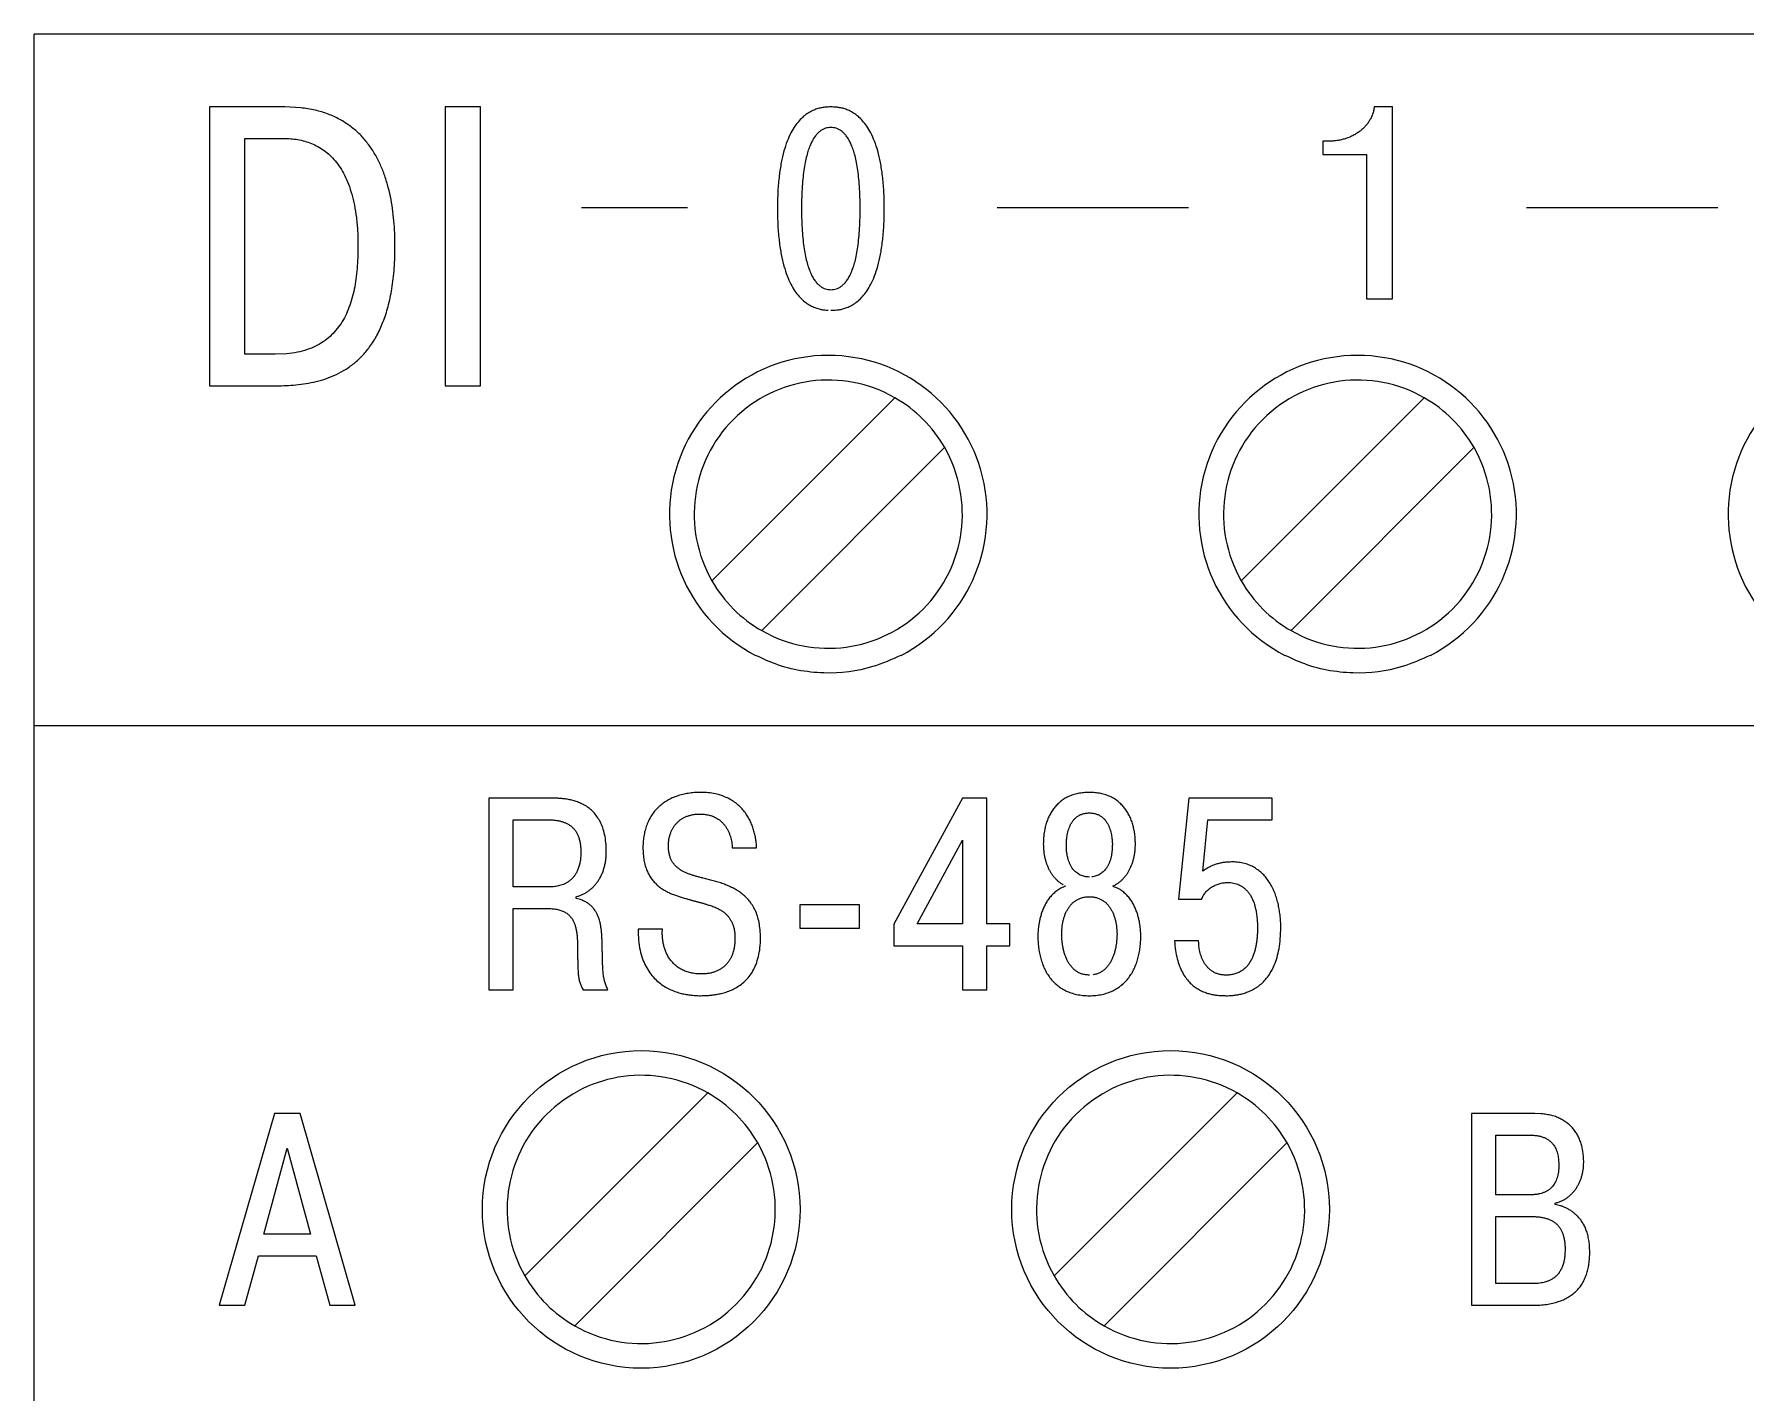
# Model space of a CAD drawing. Header units: millimetres. Extents: x 3520 to 8864, y 403 to 1747.
# Drawn here: x 5567.84 to 5592.09, y 1277.75 to 1297 of the extents above; entities that cross this region are included whole.
import ezdxf

# ---------------------------------------------------------------- set-up
doc = ezdxf.new("R2010")
doc.units = ezdxf.units.MM

msp = doc.modelspace()

# ---------------------------------------------------------------- linework, layer by layer
for p, q in [((5672.842, 1297), (5567.842, 1297)), ((5567.842, 1274.5), (5567.842, 1297)), ((5571.39, 1295.97), (5570.323, 1295.97)), ((5570.323, 1295.97), (5570.323, 1292.019)), ((5571.617, 1295.958), (5571.39, 1295.97)), ((5574.165, 1295.97), (5573.662, 1295.97)), ((5573.662, 1295.97), (5573.662, 1292.019)), ((5574.165, 1292.019), (5574.165, 1295.97)), ((5587.084, 1295.97), (5586.828, 1295.97)), ((5587.084, 1293.253), (5587.084, 1295.97)), ((5570.825, 1292.465), (5570.825, 1295.524)), ((5570.825, 1295.524), (5571.373, 1295.524)), ((5586.099, 1295.485), (5586.099, 1295.295)), ((5586.18, 1295.485), (5586.099, 1295.485)), ((5586.241, 1295.487), (5586.18, 1295.485)), ((5586.099, 1295.295), (5586.72, 1295.295)), ((5586.72, 1295.295), (5586.72, 1293.253)), ((5575.596, 1294.545), (5577.096, 1294.545)), ((5581.487, 1294.545), (5584.196, 1294.545)), ((5588.987, 1294.545), (5591.696, 1294.545)), ((5586.72, 1293.253), (5587.084, 1293.253)), ((5571.254, 1292.465), (5570.825, 1292.465)), ((5571.42, 1292.472), (5571.254, 1292.465)), ((5570.323, 1292.019), (5571.243, 1292.019)), ((5573.662, 1292.019), (5574.165, 1292.019)), ((5580.034, 1291.85), (5577.442, 1289.257)), ((5587.534, 1291.85), (5584.942, 1289.257)), ((5578.149, 1288.55), (5580.741, 1291.143)), ((5585.649, 1288.55), (5588.241, 1291.143)), ((5672.842, 1287.2), (5567.842, 1287.2)), ((5574.282, 1286.177), (5574.282, 1283.46)), ((5575.171, 1286.177), (5574.282, 1286.177)), ((5575.219, 1286.176), (5575.171, 1286.177)), ((5580.994, 1286.177), (5580.02, 1284.392)), ((5581.34, 1286.177), (5580.994, 1286.177)), ((5581.34, 1284.396), (5581.34, 1286.177)), ((5584.199, 1286.177), (5584.056, 1284.745)), ((5585.383, 1286.177), (5584.199, 1286.177)), ((5585.383, 1285.87), (5585.383, 1286.177)), ((5574.627, 1284.92), (5574.627, 1285.87)), ((5574.627, 1285.87), (5575.112, 1285.87)), ((5584.397, 1285.141), (5584.471, 1285.87)), ((5584.471, 1285.87), (5585.383, 1285.87)), ((5577.729, 1285.51), (5577.731, 1285.471)), ((5580.35, 1284.396), (5580.994, 1285.583)), ((5580.994, 1285.583), (5580.994, 1284.396)), ((5577.731, 1285.471), (5578.077, 1285.471)), ((5584.42, 1285.157), (5584.397, 1285.141)), ((5575.155, 1284.92), (5574.627, 1284.92)), ((5575.185, 1284.92), (5575.155, 1284.92)), ((5575.52, 1284.757), (5575.52, 1284.78)), ((5574.627, 1284.613), (5575.124, 1284.613)), ((5574.627, 1283.46), (5574.627, 1284.613)), ((5575.58, 1284.74), (5575.52, 1284.757)), ((5578.69, 1284.663), (5578.69, 1284.334)), ((5579.536, 1284.663), (5578.69, 1284.663)), ((5579.536, 1284.334), (5579.536, 1284.663)), ((5584.056, 1284.745), (5584.382, 1284.745)), ((5576.742, 1284.322), (5576.397, 1284.322)), ((5576.74, 1284.27), (5576.742, 1284.322)), ((5578.69, 1284.334), (5579.536, 1284.334)), ((5580.02, 1284.392), (5580.02, 1284.085)), ((5580.994, 1284.396), (5580.35, 1284.396)), ((5581.666, 1284.396), (5581.34, 1284.396)), ((5581.666, 1284.085), (5581.666, 1284.396)), ((5580.02, 1284.085), (5580.994, 1284.085)), ((5580.994, 1284.085), (5580.994, 1283.46)), ((5581.34, 1284.085), (5581.666, 1284.085)), ((5581.34, 1283.46), (5581.34, 1284.085)), ((5584.339, 1284.155), (5583.997, 1284.155)), ((5584.34, 1284.12), (5584.339, 1284.155)), ((5574.282, 1283.46), (5574.627, 1283.46)), ((5575.607, 1283.484), (5575.621, 1283.46)), ((5575.621, 1283.46), (5575.97, 1283.46)), ((5580.994, 1283.46), (5581.34, 1283.46)), ((5577.384, 1282), (5574.792, 1279.407)), ((5584.884, 1282), (5582.292, 1279.407)), ((5571.244, 1281.709), (5570.463, 1278.992)), ((5571.609, 1281.709), (5571.244, 1281.709)), ((5572.389, 1278.992), (5571.609, 1281.709)), ((5589.104, 1281.709), (5588.204, 1281.709)), ((5588.204, 1281.709), (5588.204, 1278.992)), ((5589.19, 1281.705), (5589.104, 1281.709)), ((5588.55, 1280.556), (5588.55, 1281.402)), ((5588.55, 1281.402), (5589.042, 1281.402)), ((5571.097, 1280.001), (5571.426, 1281.22)), ((5571.426, 1281.22), (5571.756, 1280.001)), ((5575.499, 1278.7), (5578.091, 1281.293)), ((5582.999, 1278.7), (5585.591, 1281.293)), ((5589.031, 1280.556), (5588.55, 1280.556)), ((5589.083, 1280.558), (5589.031, 1280.556)), ((5589.392, 1280.42), (5589.392, 1280.44)), ((5589.429, 1280.412), (5589.392, 1280.42)), ((5588.55, 1279.299), (5588.55, 1280.249)), ((5588.55, 1280.249), (5589.05, 1280.249)), ((5571.756, 1280.001), (5571.097, 1280.001)), ((5570.825, 1278.992), (5571.019, 1279.694)), ((5571.019, 1279.694), (5571.834, 1279.694)), ((5571.834, 1279.694), (5572.028, 1278.992)), ((5589.05, 1279.299), (5588.55, 1279.299)), ((5589.09, 1279.299), (5589.05, 1279.299)), ((5570.463, 1278.992), (5570.825, 1278.992)), ((5572.028, 1278.992), (5572.389, 1278.992)), ((5588.204, 1278.992), (5589.073, 1278.992))]:
    msp.add_line(p, q)
for centre in [(5576.442, 1280.35), (5583.942, 1280.35)]:
    msp.add_circle(centre, 2.25)
for centre, radius, start, end in [((5579.092, 1290.2), 2.25, 297.266, 242.734), ((5586.592, 1290.2), 2.25, 297.266, 242.734), ((5594.092, 1290.2), 2.25, 297.266, 242.734), ((5579.092, 1290.2), 1.9, 60.2575, 209.7425), ((5586.592, 1290.2), 1.9, 60.2575, 209.7425), ((5579.092, 1290.2), 1.9, 29.7425, 60.2575), ((5586.592, 1290.2), 1.9, 29.7425, 60.2575), ((5579.092, 1290.2), 1.9, 240.2575, 29.7425), ((5586.592, 1290.2), 1.9, 240.2575, 29.7425), ((5579.092, 1290.2), 1.9, 209.7425, 240.2575), ((5586.592, 1290.2), 1.9, 209.7425, 240.2575), ((5576.442, 1280.35), 1.9, 60.2575, 209.7425), ((5583.942, 1280.35), 1.9, 60.2575, 209.7425), ((5576.442, 1280.35), 1.9, 29.7425, 60.2575), ((5583.942, 1280.35), 1.9, 29.7425, 60.2575), ((5576.442, 1280.35), 1.9, 240.2575, 29.7425), ((5583.942, 1280.35), 1.9, 240.2575, 29.7425), ((5576.442, 1280.35), 1.9, 209.7425, 240.2575), ((5583.942, 1280.35), 1.9, 209.7425, 240.2575)]:
    msp.add_arc(centre, radius, start, end)
for points in [[(5571.243, 1292.019), (5571.376, 1292.021), (5571.514, 1292.029), (5571.657, 1292.045), (5571.801, 1292.071), (5571.945, 1292.11), (5572.087, 1292.164), (5572.225, 1292.234), (5572.356, 1292.324), (5572.48, 1292.436), (5572.594, 1292.571), (5572.696, 1292.732), (5572.783, 1292.921), (5572.855, 1293.141), (5572.908, 1293.393), (5572.942, 1293.681), (5572.953, 1294.006), (5572.95, 1294.18), (5572.938, 1294.356), (5572.918, 1294.53), (5572.888, 1294.703), (5572.847, 1294.871), (5572.794, 1295.034), (5572.728, 1295.189), (5572.648, 1295.335), (5572.553, 1295.47), (5572.443, 1295.592), (5572.315, 1295.7), (5572.17, 1295.793), (5572.006, 1295.868), (5571.822, 1295.923), (5571.617, 1295.958)], [(5579.128, 1293.09), (5579.168, 1293.09), (5579.214, 1293.094), (5579.268, 1293.102), (5579.325, 1293.118), (5579.387, 1293.141), (5579.45, 1293.176), (5579.514, 1293.223), (5579.577, 1293.284), (5579.638, 1293.362), (5579.695, 1293.458), (5579.747, 1293.575), (5579.793, 1293.714), (5579.831, 1293.877), (5579.86, 1294.066), (5579.879, 1294.283), (5579.885, 1294.53), (5579.879, 1294.777), (5579.86, 1294.994), (5579.831, 1295.183), (5579.793, 1295.346), (5579.747, 1295.485), (5579.695, 1295.601), (5579.638, 1295.697), (5579.577, 1295.775), (5579.514, 1295.837), (5579.45, 1295.884), (5579.387, 1295.918), (5579.325, 1295.942), (5579.268, 1295.957), (5579.214, 1295.965), (5579.168, 1295.969), (5579.128, 1295.97), (5579.089, 1295.969), (5579.042, 1295.965), (5578.99, 1295.957), (5578.932, 1295.942), (5578.871, 1295.918), (5578.807, 1295.884), (5578.743, 1295.837), (5578.68, 1295.775), (5578.619, 1295.697), (5578.562, 1295.601), (5578.51, 1295.485), (5578.464, 1295.346), (5578.426, 1295.183), (5578.397, 1294.994), (5578.378, 1294.777), (5578.372, 1294.53), (5578.378, 1294.283), (5578.397, 1294.066), (5578.426, 1293.877), (5578.464, 1293.714), (5578.51, 1293.575), (5578.562, 1293.458), (5578.619, 1293.362), (5578.68, 1293.284), (5578.743, 1293.223), (5578.807, 1293.176), (5578.871, 1293.141), (5578.932, 1293.118), (5578.99, 1293.102), (5579.042, 1293.094), (5579.089, 1293.09)], [(5586.828, 1295.97), (5586.818, 1295.916), (5586.803, 1295.864), (5586.782, 1295.815), (5586.756, 1295.77), (5586.727, 1295.726), (5586.692, 1295.687), (5586.654, 1295.65), (5586.612, 1295.617), (5586.567, 1295.587), (5586.518, 1295.56), (5586.467, 1295.538), (5586.414, 1295.519), (5586.358, 1295.504), (5586.3, 1295.493), (5586.241, 1295.487)], [(5571.373, 1295.524), (5571.475, 1295.52), (5571.576, 1295.507), (5571.674, 1295.485), (5571.769, 1295.452), (5571.86, 1295.409), (5571.948, 1295.354), (5572.03, 1295.286), (5572.106, 1295.206), (5572.176, 1295.111), (5572.239, 1295.002), (5572.294, 1294.877), (5572.34, 1294.736), (5572.378, 1294.578), (5572.406, 1294.402), (5572.423, 1294.208), (5572.428, 1293.994), (5572.425, 1293.834), (5572.416, 1293.679), (5572.4, 1293.53), (5572.375, 1293.388), (5572.343, 1293.254), (5572.301, 1293.128), (5572.25, 1293.011), (5572.189, 1292.903), (5572.116, 1292.806), (5572.033, 1292.719), (5571.937, 1292.644), (5571.828, 1292.581), (5571.707, 1292.531), (5571.571, 1292.495), (5571.42, 1292.472)], [(5579.128, 1293.381), (5579.091, 1293.384), (5579.054, 1293.393), (5579.017, 1293.408), (5578.98, 1293.43), (5578.945, 1293.461), (5578.91, 1293.5), (5578.877, 1293.549), (5578.847, 1293.608), (5578.818, 1293.678), (5578.793, 1293.759), (5578.77, 1293.853), (5578.75, 1293.959), (5578.735, 1294.08), (5578.723, 1294.214), (5578.716, 1294.364), (5578.713, 1294.53), (5578.716, 1294.696), (5578.723, 1294.846), (5578.735, 1294.98), (5578.75, 1295.101), (5578.77, 1295.207), (5578.793, 1295.301), (5578.818, 1295.382), (5578.847, 1295.452), (5578.877, 1295.511), (5578.91, 1295.56), (5578.945, 1295.599), (5578.98, 1295.63), (5579.017, 1295.652), (5579.054, 1295.667), (5579.091, 1295.676), (5579.128, 1295.679), (5579.166, 1295.676), (5579.203, 1295.667), (5579.24, 1295.652), (5579.277, 1295.63), (5579.313, 1295.599), (5579.347, 1295.56), (5579.38, 1295.511), (5579.41, 1295.452), (5579.439, 1295.382), (5579.465, 1295.301), (5579.487, 1295.207), (5579.507, 1295.101), (5579.522, 1294.98), (5579.534, 1294.846), (5579.541, 1294.696), (5579.544, 1294.53), (5579.541, 1294.364), (5579.534, 1294.214), (5579.522, 1294.08), (5579.507, 1293.959), (5579.487, 1293.853), (5579.465, 1293.759), (5579.439, 1293.678), (5579.41, 1293.608), (5579.38, 1293.549), (5579.347, 1293.5), (5579.313, 1293.461), (5579.277, 1293.43), (5579.24, 1293.408), (5579.203, 1293.393), (5579.166, 1293.384), (5579.128, 1293.381)], [(5578.077, 1285.471), (5578.073, 1285.531), (5578.065, 1285.595), (5578.052, 1285.66), (5578.034, 1285.726), (5578.012, 1285.792), (5577.983, 1285.858), (5577.948, 1285.921), (5577.906, 1285.982), (5577.858, 1286.039), (5577.801, 1286.092), (5577.737, 1286.139), (5577.664, 1286.179), (5577.583, 1286.213), (5577.492, 1286.237), (5577.392, 1286.253), (5577.281, 1286.258), (5577.194, 1286.255), (5577.109, 1286.245), (5577.029, 1286.229), (5576.953, 1286.207), (5576.881, 1286.179), (5576.814, 1286.145), (5576.752, 1286.104), (5576.695, 1286.058), (5576.644, 1286.005), (5576.599, 1285.947), (5576.56, 1285.883), (5576.527, 1285.813), (5576.501, 1285.738), (5576.482, 1285.657), (5576.47, 1285.57), (5576.466, 1285.478), (5576.47, 1285.383), (5576.481, 1285.298), (5576.499, 1285.22), (5576.523, 1285.151), (5576.553, 1285.09), (5576.588, 1285.035), (5576.627, 1284.987), (5576.67, 1284.945), (5576.716, 1284.907), (5576.766, 1284.875), (5576.818, 1284.847), (5576.871, 1284.822), (5576.926, 1284.801), (5576.981, 1284.782), (5577.036, 1284.764), (5577.091, 1284.749), (5577.109, 1284.744), (5577.128, 1284.739), (5577.146, 1284.734), (5577.164, 1284.729), (5577.182, 1284.724), (5577.2, 1284.719), (5577.219, 1284.714), (5577.237, 1284.71), (5577.255, 1284.704), (5577.273, 1284.699), (5577.292, 1284.694), (5577.31, 1284.689), (5577.328, 1284.684), (5577.346, 1284.678), (5577.364, 1284.673), (5577.382, 1284.667), (5577.41, 1284.659), (5577.44, 1284.649), (5577.472, 1284.638), (5577.504, 1284.625), (5577.536, 1284.609), (5577.568, 1284.592), (5577.6, 1284.571), (5577.63, 1284.546), (5577.659, 1284.518), (5577.686, 1284.486), (5577.709, 1284.45), (5577.73, 1284.409), (5577.747, 1284.363), (5577.76, 1284.311), (5577.768, 1284.254), (5577.77, 1284.19), (5577.768, 1284.132), (5577.762, 1284.077), (5577.752, 1284.025), (5577.738, 1283.977), (5577.72, 1283.932), (5577.698, 1283.89), (5577.673, 1283.853), (5577.644, 1283.818), (5577.612, 1283.788), (5577.576, 1283.761), (5577.538, 1283.738), (5577.495, 1283.72), (5577.45, 1283.705), (5577.402, 1283.694), (5577.351, 1283.688), (5577.297, 1283.686), (5577.216, 1283.69), (5577.143, 1283.702), (5577.077, 1283.721), (5577.018, 1283.747), (5576.965, 1283.778), (5576.919, 1283.815), (5576.878, 1283.857), (5576.843, 1283.902), (5576.814, 1283.95), (5576.79, 1284.001), (5576.772, 1284.054), (5576.757, 1284.108), (5576.748, 1284.162), (5576.742, 1284.217), (5576.74, 1284.27)], [(5582.457, 1284.931), (5582.389, 1284.901), (5582.33, 1284.864), (5582.278, 1284.821), (5582.233, 1284.772), (5582.195, 1284.72), (5582.163, 1284.664), (5582.137, 1284.608), (5582.115, 1284.551), (5582.098, 1284.495), (5582.085, 1284.441), (5582.076, 1284.39), (5582.069, 1284.344), (5582.065, 1284.303), (5582.063, 1284.27), (5582.062, 1284.245), (5582.061, 1284.229), (5582.064, 1284.144), (5582.072, 1284.062), (5582.084, 1283.982), (5582.103, 1283.904), (5582.127, 1283.83), (5582.156, 1283.76), (5582.191, 1283.694), (5582.233, 1283.633), (5582.28, 1283.577), (5582.333, 1283.528), (5582.393, 1283.484), (5582.459, 1283.447), (5582.532, 1283.418), (5582.611, 1283.396), (5582.698, 1283.383), (5582.791, 1283.378), (5582.884, 1283.383), (5582.971, 1283.396), (5583.05, 1283.418), (5583.123, 1283.447), (5583.189, 1283.484), (5583.249, 1283.528), (5583.302, 1283.577), (5583.349, 1283.633), (5583.391, 1283.694), (5583.426, 1283.76), (5583.455, 1283.83), (5583.479, 1283.904), (5583.497, 1283.982), (5583.51, 1284.062), (5583.518, 1284.144), (5583.52, 1284.229), (5583.52, 1284.245), (5583.519, 1284.27), (5583.517, 1284.303), (5583.513, 1284.344), (5583.506, 1284.39), (5583.497, 1284.441), (5583.484, 1284.495), (5583.467, 1284.551), (5583.445, 1284.608), (5583.419, 1284.664), (5583.387, 1284.72), (5583.349, 1284.772), (5583.304, 1284.821), (5583.252, 1284.864), (5583.192, 1284.901), (5583.125, 1284.931), (5583.163, 1284.951), (5583.199, 1284.974), (5583.232, 1284.999), (5583.263, 1285.028), (5583.291, 1285.059), (5583.317, 1285.092), (5583.341, 1285.128), (5583.362, 1285.166), (5583.381, 1285.206), (5583.398, 1285.248), (5583.411, 1285.291), (5583.423, 1285.336), (5583.432, 1285.382), (5583.438, 1285.43), (5583.442, 1285.479), (5583.443, 1285.529), (5583.441, 1285.6), (5583.434, 1285.669), (5583.422, 1285.737), (5583.406, 1285.803), (5583.385, 1285.866), (5583.358, 1285.927), (5583.327, 1285.983), (5583.29, 1286.036), (5583.248, 1286.084), (5583.2, 1286.128), (5583.147, 1286.166), (5583.088, 1286.198), (5583.023, 1286.223), (5582.952, 1286.243), (5582.874, 1286.254), (5582.791, 1286.258), (5582.708, 1286.254), (5582.63, 1286.243), (5582.559, 1286.223), (5582.494, 1286.198), (5582.435, 1286.166), (5582.382, 1286.128), (5582.334, 1286.084), (5582.292, 1286.036), (5582.255, 1285.983), (5582.224, 1285.927), (5582.197, 1285.866), (5582.176, 1285.803), (5582.16, 1285.737), (5582.148, 1285.669), (5582.141, 1285.6), (5582.139, 1285.529), (5582.14, 1285.479), (5582.144, 1285.43), (5582.15, 1285.382), (5582.159, 1285.336), (5582.171, 1285.291), (5582.184, 1285.248), (5582.201, 1285.206), (5582.219, 1285.166), (5582.241, 1285.128), (5582.265, 1285.092), (5582.291, 1285.059), (5582.319, 1285.028), (5582.35, 1284.999), (5582.383, 1284.974), (5582.419, 1284.951)], [(5575.52, 1284.78), (5575.564, 1284.793), (5575.606, 1284.811), (5575.647, 1284.832), (5575.687, 1284.856), (5575.724, 1284.885), (5575.759, 1284.916), (5575.792, 1284.952), (5575.822, 1284.991), (5575.85, 1285.033), (5575.874, 1285.079), (5575.896, 1285.127), (5575.913, 1285.18), (5575.928, 1285.235), (5575.938, 1285.294), (5575.945, 1285.355), (5575.947, 1285.42), (5575.941, 1285.548), (5575.923, 1285.661), (5575.896, 1285.759), (5575.859, 1285.844), (5575.815, 1285.917), (5575.765, 1285.978), (5575.709, 1286.029), (5575.649, 1286.071), (5575.586, 1286.103), (5575.522, 1286.129), (5575.457, 1286.147), (5575.394, 1286.161), (5575.332, 1286.169), (5575.273, 1286.174), (5575.219, 1286.176)], [(5575.112, 1285.87), (5575.166, 1285.869), (5575.216, 1285.865), (5575.264, 1285.858), (5575.309, 1285.848), (5575.351, 1285.834), (5575.39, 1285.817), (5575.426, 1285.796), (5575.458, 1285.772), (5575.487, 1285.743), (5575.513, 1285.71), (5575.535, 1285.672), (5575.553, 1285.63), (5575.567, 1285.582), (5575.578, 1285.53), (5575.584, 1285.472), (5575.586, 1285.409), (5575.583, 1285.334), (5575.574, 1285.267), (5575.559, 1285.208), (5575.54, 1285.155), (5575.517, 1285.109), (5575.49, 1285.069), (5575.46, 1285.035), (5575.427, 1285.007), (5575.393, 1284.983), (5575.358, 1284.964), (5575.322, 1284.948), (5575.286, 1284.937), (5575.251, 1284.929), (5575.217, 1284.923), (5575.185, 1284.92)], [(5576.397, 1284.322), (5576.404, 1284.163), (5576.426, 1284.023), (5576.461, 1283.9), (5576.507, 1283.794), (5576.563, 1283.704), (5576.626, 1283.627), (5576.695, 1283.564), (5576.768, 1283.512), (5576.843, 1283.471), (5576.919, 1283.439), (5576.993, 1283.415), (5577.064, 1283.399), (5577.13, 1283.388), (5577.19, 1283.382), (5577.241, 1283.379), (5577.281, 1283.378), (5577.321, 1283.379), (5577.369, 1283.38), (5577.426, 1283.385), (5577.49, 1283.393), (5577.558, 1283.406), (5577.629, 1283.424), (5577.701, 1283.45), (5577.773, 1283.485), (5577.843, 1283.529), (5577.91, 1283.583), (5577.97, 1283.65), (5578.024, 1283.729), (5578.068, 1283.822), (5578.102, 1283.931), (5578.124, 1284.055), (5578.131, 1284.198), (5578.126, 1284.312), (5578.111, 1284.415), (5578.088, 1284.507), (5578.056, 1284.589), (5578.017, 1284.66), (5577.972, 1284.724), (5577.921, 1284.779), (5577.864, 1284.827), (5577.803, 1284.869), (5577.739, 1284.905), (5577.672, 1284.936), (5577.603, 1284.963), (5577.532, 1284.986), (5577.461, 1285.007), (5577.39, 1285.026), (5577.32, 1285.044), (5577.271, 1285.056), (5577.222, 1285.069), (5577.175, 1285.083), (5577.13, 1285.098), (5577.087, 1285.115), (5577.047, 1285.133), (5577.009, 1285.154), (5576.973, 1285.178), (5576.941, 1285.204), (5576.913, 1285.233), (5576.888, 1285.266), (5576.867, 1285.303), (5576.85, 1285.345), (5576.838, 1285.391), (5576.83, 1285.442), (5576.827, 1285.498), (5576.829, 1285.548), (5576.835, 1285.596), (5576.845, 1285.642), (5576.859, 1285.685), (5576.876, 1285.725), (5576.897, 1285.762), (5576.921, 1285.797), (5576.949, 1285.828), (5576.979, 1285.856), (5577.013, 1285.881), (5577.05, 1285.902), (5577.089, 1285.92), (5577.132, 1285.933), (5577.177, 1285.944), (5577.224, 1285.95), (5577.274, 1285.952), (5577.335, 1285.949), (5577.391, 1285.939), (5577.442, 1285.925), (5577.488, 1285.905), (5577.53, 1285.881), (5577.567, 1285.854), (5577.599, 1285.822), (5577.628, 1285.788), (5577.652, 1285.752), (5577.673, 1285.713), (5577.691, 1285.673), (5577.705, 1285.632), (5577.716, 1285.591), (5577.724, 1285.55), (5577.729, 1285.51)], [(5582.791, 1285.059), (5582.757, 1285.061), (5582.725, 1285.066), (5582.693, 1285.075), (5582.663, 1285.087), (5582.635, 1285.103), (5582.608, 1285.122), (5582.583, 1285.145), (5582.559, 1285.172), (5582.539, 1285.202), (5582.52, 1285.236), (5582.504, 1285.273), (5582.49, 1285.315), (5582.479, 1285.359), (5582.471, 1285.408), (5582.467, 1285.461), (5582.465, 1285.517), (5582.465, 1285.536), (5582.466, 1285.561), (5582.469, 1285.59), (5582.473, 1285.623), (5582.479, 1285.659), (5582.487, 1285.697), (5582.499, 1285.736), (5582.513, 1285.774), (5582.531, 1285.812), (5582.553, 1285.847), (5582.58, 1285.88), (5582.611, 1285.909), (5582.647, 1285.933), (5582.689, 1285.951), (5582.737, 1285.963), (5582.791, 1285.967), (5582.845, 1285.963), (5582.893, 1285.951), (5582.935, 1285.933), (5582.971, 1285.909), (5583.003, 1285.88), (5583.029, 1285.847), (5583.051, 1285.812), (5583.069, 1285.774), (5583.083, 1285.736), (5583.095, 1285.697), (5583.103, 1285.659), (5583.109, 1285.623), (5583.113, 1285.59), (5583.115, 1285.561), (5583.117, 1285.536), (5583.117, 1285.517), (5583.115, 1285.461), (5583.11, 1285.408), (5583.103, 1285.359), (5583.092, 1285.315), (5583.078, 1285.273), (5583.062, 1285.236), (5583.043, 1285.202), (5583.022, 1285.172), (5582.999, 1285.145), (5582.974, 1285.122), (5582.948, 1285.103), (5582.919, 1285.087), (5582.889, 1285.075), (5582.857, 1285.066), (5582.825, 1285.061)], [(5583.997, 1284.155), (5584.012, 1284.02), (5584.036, 1283.901), (5584.069, 1283.798), (5584.109, 1283.709), (5584.156, 1283.634), (5584.208, 1283.571), (5584.263, 1283.52), (5584.321, 1283.478), (5584.381, 1283.446), (5584.44, 1283.421), (5584.498, 1283.403), (5584.554, 1283.391), (5584.606, 1283.384), (5584.653, 1283.38), (5584.694, 1283.379), (5584.727, 1283.378), (5584.772, 1283.379), (5584.823, 1283.383), (5584.879, 1283.39), (5584.94, 1283.402), (5585.003, 1283.42), (5585.068, 1283.446), (5585.133, 1283.479), (5585.196, 1283.522), (5585.258, 1283.576), (5585.315, 1283.642), (5585.367, 1283.72), (5585.412, 1283.812), (5585.45, 1283.92), (5585.479, 1284.044), (5585.497, 1284.185), (5585.503, 1284.345), (5585.501, 1284.432), (5585.493, 1284.519), (5585.481, 1284.604), (5585.464, 1284.687), (5585.442, 1284.767), (5585.414, 1284.843), (5585.381, 1284.916), (5585.342, 1284.984), (5585.298, 1285.046), (5585.248, 1285.102), (5585.192, 1285.151), (5585.13, 1285.193), (5585.062, 1285.227), (5584.988, 1285.252), (5584.907, 1285.267), (5584.82, 1285.273), (5584.787, 1285.272), (5584.756, 1285.271), (5584.725, 1285.268), (5584.696, 1285.265), (5584.667, 1285.26), (5584.64, 1285.254), (5584.613, 1285.248), (5584.587, 1285.24), (5584.562, 1285.231), (5584.537, 1285.222), (5584.513, 1285.211), (5584.489, 1285.199), (5584.466, 1285.186), (5584.443, 1285.172), (5584.42, 1285.157)], [(5582.791, 1283.67), (5582.737, 1283.674), (5582.688, 1283.685), (5582.644, 1283.703), (5582.604, 1283.727), (5582.568, 1283.756), (5582.536, 1283.79), (5582.507, 1283.828), (5582.483, 1283.87), (5582.462, 1283.915), (5582.444, 1283.961), (5582.43, 1284.009), (5582.418, 1284.058), (5582.41, 1284.107), (5582.404, 1284.155), (5582.4, 1284.203), (5582.399, 1284.248), (5582.4, 1284.294), (5582.404, 1284.341), (5582.41, 1284.388), (5582.419, 1284.434), (5582.431, 1284.48), (5582.446, 1284.524), (5582.464, 1284.566), (5582.486, 1284.606), (5582.511, 1284.643), (5582.539, 1284.676), (5582.571, 1284.706), (5582.607, 1284.731), (5582.647, 1284.752), (5582.691, 1284.767), (5582.739, 1284.777), (5582.791, 1284.78), (5582.843, 1284.777), (5582.891, 1284.767), (5582.935, 1284.752), (5582.975, 1284.731), (5583.011, 1284.706), (5583.043, 1284.676), (5583.071, 1284.643), (5583.096, 1284.606), (5583.117, 1284.566), (5583.136, 1284.524), (5583.151, 1284.48), (5583.162, 1284.434), (5583.172, 1284.388), (5583.178, 1284.341), (5583.182, 1284.294), (5583.183, 1284.248), (5583.182, 1284.203), (5583.178, 1284.155), (5583.172, 1284.107), (5583.164, 1284.058), (5583.152, 1284.009), (5583.138, 1283.961), (5583.12, 1283.915), (5583.099, 1283.87), (5583.075, 1283.828), (5583.046, 1283.79), (5583.014, 1283.756), (5582.978, 1283.727), (5582.938, 1283.703), (5582.894, 1283.685), (5582.845, 1283.674)], [(5584.382, 1284.745), (5584.393, 1284.771), (5584.406, 1284.796), (5584.422, 1284.82), (5584.439, 1284.842), (5584.458, 1284.863), (5584.478, 1284.883), (5584.501, 1284.901), (5584.524, 1284.917), (5584.549, 1284.932), (5584.576, 1284.944), (5584.603, 1284.955), (5584.632, 1284.965), (5584.661, 1284.972), (5584.691, 1284.977), (5584.722, 1284.98), (5584.754, 1284.982), (5584.795, 1284.98), (5584.835, 1284.974), (5584.874, 1284.963), (5584.911, 1284.949), (5584.948, 1284.929), (5584.982, 1284.905), (5585.015, 1284.875), (5585.045, 1284.84), (5585.073, 1284.8), (5585.098, 1284.754), (5585.12, 1284.701), (5585.138, 1284.643), (5585.153, 1284.578), (5585.164, 1284.506), (5585.171, 1284.427), (5585.173, 1284.341), (5585.172, 1284.286), (5585.17, 1284.229), (5585.164, 1284.171), (5585.156, 1284.114), (5585.146, 1284.056), (5585.131, 1284.001), (5585.113, 1283.947), (5585.091, 1283.896), (5585.065, 1283.849), (5585.034, 1283.806), (5584.997, 1283.767), (5584.955, 1283.734), (5584.908, 1283.707), (5584.854, 1283.687), (5584.794, 1283.674), (5584.727, 1283.67), (5584.673, 1283.673), (5584.623, 1283.683), (5584.579, 1283.699), (5584.539, 1283.72), (5584.503, 1283.746), (5584.471, 1283.775), (5584.444, 1283.808), (5584.419, 1283.844), (5584.399, 1283.882), (5584.382, 1283.921), (5584.368, 1283.962), (5584.357, 1284.002), (5584.349, 1284.042), (5584.343, 1284.082), (5584.34, 1284.12)], [(5575.124, 1284.613), (5575.198, 1284.609), (5575.262, 1284.599), (5575.318, 1284.582), (5575.365, 1284.559), (5575.406, 1284.53), (5575.439, 1284.497), (5575.466, 1284.46), (5575.488, 1284.42), (5575.504, 1284.376), (5575.517, 1284.33), (5575.526, 1284.282), (5575.532, 1284.233), (5575.536, 1284.183), (5575.538, 1284.133), (5575.539, 1284.083), (5575.539, 1284.035), (5575.54, 1283.971), (5575.541, 1283.913), (5575.542, 1283.86), (5575.543, 1283.812), (5575.544, 1283.769), (5575.546, 1283.73), (5575.549, 1283.694), (5575.552, 1283.662), (5575.557, 1283.632), (5575.562, 1283.604), (5575.568, 1283.578), (5575.576, 1283.554), (5575.585, 1283.53), (5575.595, 1283.507), (5575.607, 1283.484)], [(5575.97, 1283.46), (5575.957, 1283.49), (5575.945, 1283.518), (5575.935, 1283.547), (5575.926, 1283.576), (5575.919, 1283.605), (5575.912, 1283.636), (5575.907, 1283.668), (5575.903, 1283.703), (5575.9, 1283.74), (5575.897, 1283.78), (5575.895, 1283.823), (5575.894, 1283.871), (5575.892, 1283.922), (5575.891, 1283.979), (5575.89, 1284.041), (5575.889, 1284.109), (5575.887, 1284.162), (5575.884, 1284.214), (5575.881, 1284.267), (5575.875, 1284.318), (5575.868, 1284.369), (5575.858, 1284.417), (5575.845, 1284.464), (5575.828, 1284.51), (5575.808, 1284.552), (5575.783, 1284.592), (5575.754, 1284.629), (5575.719, 1284.662), (5575.679, 1284.692), (5575.632, 1284.718), (5575.58, 1284.74)], [(5589.392, 1280.44), (5589.439, 1280.454), (5589.484, 1280.472), (5589.526, 1280.494), (5589.564, 1280.52), (5589.601, 1280.549), (5589.634, 1280.581), (5589.664, 1280.615), (5589.691, 1280.653), (5589.715, 1280.693), (5589.736, 1280.734), (5589.754, 1280.778), (5589.769, 1280.824), (5589.78, 1280.87), (5589.789, 1280.919), (5589.794, 1280.968), (5589.795, 1281.018), (5589.793, 1281.092), (5589.785, 1281.164), (5589.772, 1281.233), (5589.753, 1281.297), (5589.73, 1281.358), (5589.701, 1281.415), (5589.666, 1281.468), (5589.626, 1281.516), (5589.581, 1281.559), (5589.529, 1281.597), (5589.473, 1281.63), (5589.411, 1281.658), (5589.343, 1281.68), (5589.269, 1281.695), (5589.19, 1281.705)], [(5589.042, 1281.402), (5589.103, 1281.399), (5589.158, 1281.391), (5589.206, 1281.379), (5589.249, 1281.362), (5589.287, 1281.341), (5589.319, 1281.317), (5589.347, 1281.29), (5589.37, 1281.26), (5589.39, 1281.228), (5589.406, 1281.194), (5589.418, 1281.159), (5589.428, 1281.123), (5589.435, 1281.087), (5589.439, 1281.05), (5589.441, 1281.014), (5589.442, 1280.979), (5589.441, 1280.929), (5589.436, 1280.883), (5589.429, 1280.839), (5589.418, 1280.798), (5589.405, 1280.76), (5589.388, 1280.726), (5589.368, 1280.694), (5589.344, 1280.666), (5589.318, 1280.64), (5589.287, 1280.618), (5589.254, 1280.599), (5589.216, 1280.584), (5589.176, 1280.572), (5589.131, 1280.563), (5589.083, 1280.558)], [(5589.073, 1278.992), (5589.175, 1278.995), (5589.269, 1279.005), (5589.356, 1279.021), (5589.435, 1279.043), (5589.508, 1279.07), (5589.575, 1279.105), (5589.634, 1279.144), (5589.687, 1279.19), (5589.733, 1279.241), (5589.773, 1279.298), (5589.806, 1279.36), (5589.833, 1279.428), (5589.854, 1279.5), (5589.869, 1279.578), (5589.878, 1279.661), (5589.881, 1279.749), (5589.877, 1279.836), (5589.868, 1279.915), (5589.852, 1279.988), (5589.832, 1280.053), (5589.807, 1280.112), (5589.777, 1280.165), (5589.745, 1280.212), (5589.709, 1280.253), (5589.671, 1280.289), (5589.632, 1280.32), (5589.591, 1280.346), (5589.55, 1280.369), (5589.509, 1280.387), (5589.469, 1280.401), (5589.429, 1280.412)], [(5589.05, 1280.249), (5589.11, 1280.248), (5589.166, 1280.243), (5589.217, 1280.235), (5589.265, 1280.223), (5589.308, 1280.208), (5589.348, 1280.189), (5589.383, 1280.166), (5589.415, 1280.14), (5589.442, 1280.109), (5589.466, 1280.075), (5589.486, 1280.036), (5589.503, 1279.994), (5589.515, 1279.947), (5589.524, 1279.896), (5589.53, 1279.84), (5589.531, 1279.78), (5589.528, 1279.702), (5589.519, 1279.633), (5589.505, 1279.572), (5589.485, 1279.52), (5589.461, 1279.474), (5589.434, 1279.435), (5589.402, 1279.402), (5589.368, 1279.375), (5589.331, 1279.353), (5589.293, 1279.335), (5589.253, 1279.322), (5589.212, 1279.312), (5589.171, 1279.305), (5589.13, 1279.301), (5589.09, 1279.299)]]:
    msp.add_spline(points, degree=3)
for points, knots in [([(5580.122, 1288.2), (5579.991, 1288.142), (5579.646, 1287.988), (5579.014, 1287.915), (5578.443, 1288.02), (5578.14, 1288.163), (5578.061, 1288.2)], [0, 0, 0, 0, 0.201153, 0.5287653, 0.8776518, 1, 1, 1, 1]), ([(5587.622, 1288.2), (5587.491, 1288.142), (5587.146, 1287.988), (5586.514, 1287.915), (5585.943, 1288.02), (5585.64, 1288.163), (5585.561, 1288.2)], [0, 0, 0, 0, 0.2011524, 0.5287637, 0.877649, 1, 1, 1, 1])]:
    msp.add_open_spline(points, degree=3, knots=knots)

doc.saveas('drawing.dxf')
